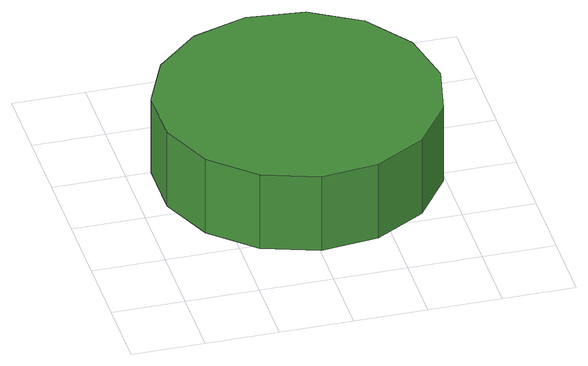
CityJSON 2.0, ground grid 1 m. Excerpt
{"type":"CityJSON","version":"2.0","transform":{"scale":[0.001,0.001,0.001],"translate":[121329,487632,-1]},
"CityObjects":{
"tree1":{"type":"SolitaryVegetationObject","attributes":{"function":"something"},"geometry":[{"type":"MultiSurface","lod":"1","boundaries":[[[0,1,2,3,4,5,6,7,8,9,10,11,12,13,14]],[[15,16,17,18,19,20,21,22,23,24,25,26,27,28,29]],[[0,29,28,1]],[[1,28,27,2]],[[2,27,26,3]],[[3,26,25,4]],[[4,25,24,5]],[[5,24,23,6]],[[6,23,22,7]],[[7,22,21,8]],[[8,21,20,9]],[[9,20,19,10]],[[10,19,18,11]],[[11,18,17,12]],[[12,17,16,13]],[[13,16,15,14]],[[14,15,29,0]]]}]}
},
"vertices":[
[4131,2595,1877],[3965,3375,1877],[3496,4020,1877],[2805,4419,1877],[2012,4503,1877],[1253,4256,1877],[660,3722,1877],[335,2993,1877],[335,2196,1877],[660,1467,1877],[1253,933,1877],[2012,686,1877],[2805,770,1877],[3496,1169,1877],[3965,1814,1877],[3965,1814,721],[3496,1169,721],[2805,770,721],[2012,686,721],[1253,933,721],[660,1467,721],[335,2196,721],[335,2993,721],[660,3722,721],[1253,4256,721],[2012,4503,721],[2805,4419,721],[3496,4020,721],[3965,3375,721],[4131,2595,721]
]}
